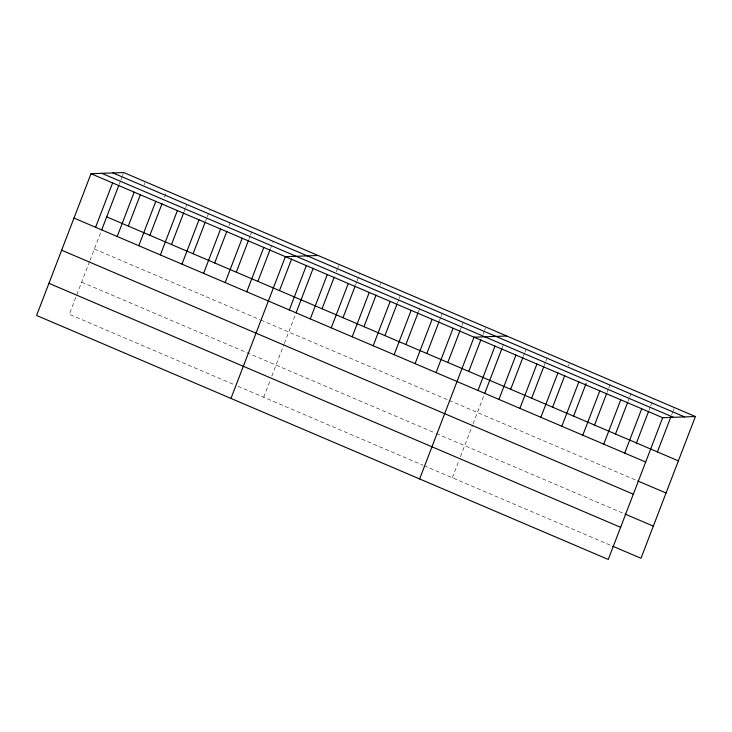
<?xml version="1.0" encoding="UTF-8"?>
<svg xmlns="http://www.w3.org/2000/svg" width="732" height="732" viewBox="0 0 732 732"><rect width="100%" height="100%" fill="white"/><g stroke="black" fill="none" stroke-linecap="round" stroke-linejoin="round"><path stroke-width="0.55" stroke-dasharray="3.66 2.75" d="M89.597 261.443L69.311 314.293L233.856 384.52M89.999 260.409L100.54 232.941M119.27 184.153L120.478 180.987M120.89 179.926L122.107 176.76M122.509 175.707L123.315 173.594M144.103 184.922L144.918 182.817M164.49 197.311L166.512 192.031M184.061 211.804L185.269 208.638M185.681 207.577L187.703 202.306M205.655 221.018L206.872 217.852M207.275 216.8L209.709 210.468M228.869 226.014L230.9 220.735M248.843 239.456L250.06 236.29M250.472 235.237L252.494 229.958M270.447 248.67L273.283 241.285M263.685 397.247L269.852 381.171M271.782 376.147L283.97 344.397M284.364 343.363L295.682 313.891M336.217 271.828L337.434 268.662M337.836 267.61L338.651 265.496M355.56 284.995L356.777 281.829M357.179 280.777L359.613 274.445M379.762 285.498L380.576 283.394M397.485 302.892L398.702 299.727M399.105 298.674L400.724 294.447M418.448 311.841L420.873 305.509M439.401 320.781L440.618 317.615M441.03 316.563L443.052 311.283M460.364 329.729L461.581 326.563M461.983 325.511L464.417 319.179M482.946 334.451L484.163 331.285M484.566 330.233L485.38 328.119M452.33 477.767L458.507 461.691M460.437 456.667L472.625 424.908M473.018 423.874L483.559 396.415M502.289 347.627L504.311 342.347M523.252 356.566L524.469 353.4M524.871 352.348L526.088 349.182M544.215 365.515L545.432 362.349M545.834 361.297L548.268 354.965M568.416 366.018L569.231 363.905M607.093 392.352L608.31 389.186M608.722 388.134L610.744 382.854M628.056 401.301L629.273 398.135M629.676 397.083L631.707 391.803M649.019 410.249L650.236 407.084M650.638 406.022L653.072 399.69M671.601 414.971L672.818 411.805M673.22 410.753L674.035 408.639M94.364 249.017L259.942 319.683M260.967 320.122L448.048 399.965M449.091 400.413L636.694 480.485M81.655 282.14L435.33 433.088M436.373 433.536L623.984 513.608M237.973 386.276L422.986 465.241M424.038 465.689L611.641 545.752"/><path stroke-width="1.1" d="M695.4 416.526L123.726 172.542L91.015 173.722L36.6 315.474L608.274 559.458L662.689 417.707L695.4 416.526L640.985 558.278L612.693 546.2M95.59 227.268L112.609 182.936M101.693 229.93L118.859 185.205M117.193 236.482L134.203 192.159M128.301 226.087L140.462 194.419M138.787 245.705L155.806 201.373M149.904 235.301L162.056 203.642M160.381 254.919L177.4 210.587M171.498 244.525L183.65 212.856M181.975 264.133L198.994 219.81M193.092 253.739L205.253 222.08M203.578 273.356L220.588 229.025M214.686 262.953L226.847 231.294M225.172 282.57L242.191 238.239M236.29 272.176L248.441 240.508M246.766 291.793L263.785 247.462M257.884 281.39L270.035 249.731M230.973 398.428L285.379 256.676L318.091 255.495M279.478 290.613L291.638 258.945M289.332 309.956L306.342 265.625M296.067 312.884L313.232 268.159M310.286 318.896L327.305 274.573M322.034 308.776L334.195 277.108M331.248 327.845L348.267 283.513M342.997 317.715L355.157 286.056M352.211 336.793L369.23 292.461M363.96 326.664L376.12 295.005M373.174 345.742L390.193 301.41M384.922 335.613L397.073 303.945M394.136 354.681L411.155 310.359M405.885 344.562L418.036 312.893M415.099 363.63L432.109 319.298M426.848 353.501L438.999 321.842M436.062 372.579L453.071 328.247M447.81 362.45L459.961 330.782M419.619 478.948L474.034 337.196L506.745 336.015M468.773 371.399L480.924 339.73M477.978 390.467L494.997 346.135M484.721 393.404L501.887 348.679M498.94 399.416L515.959 355.084M510.689 389.287L522.849 357.628M519.903 408.365L536.922 364.033M531.652 398.235L543.812 366.567M540.866 417.304L557.885 372.981M552.614 407.184L564.765 375.516M561.828 426.253L578.847 381.921M573.577 416.124L586.14 383.412M582.791 435.201L599.801 390.87M594.54 425.072L606.691 393.413M603.754 444.15L620.763 399.818M615.502 434.021L627.653 402.353M624.707 453.09L641.726 408.767M636.465 442.97L648.616 411.302M657.418 451.909L670.796 417.084M112.929 172.926L684.603 416.92M101.803 173.328L673.486 417.322M91.015 173.722L662.689 417.707M106.707 216.873L678.381 460.858M73.996 218.054L645.67 462.038M637.746 480.933L666.047 493.011M61.653 250.198L633.336 494.192M625.027 514.056L653.328 526.134M48.943 283.321L620.617 527.314"/></g></svg>
